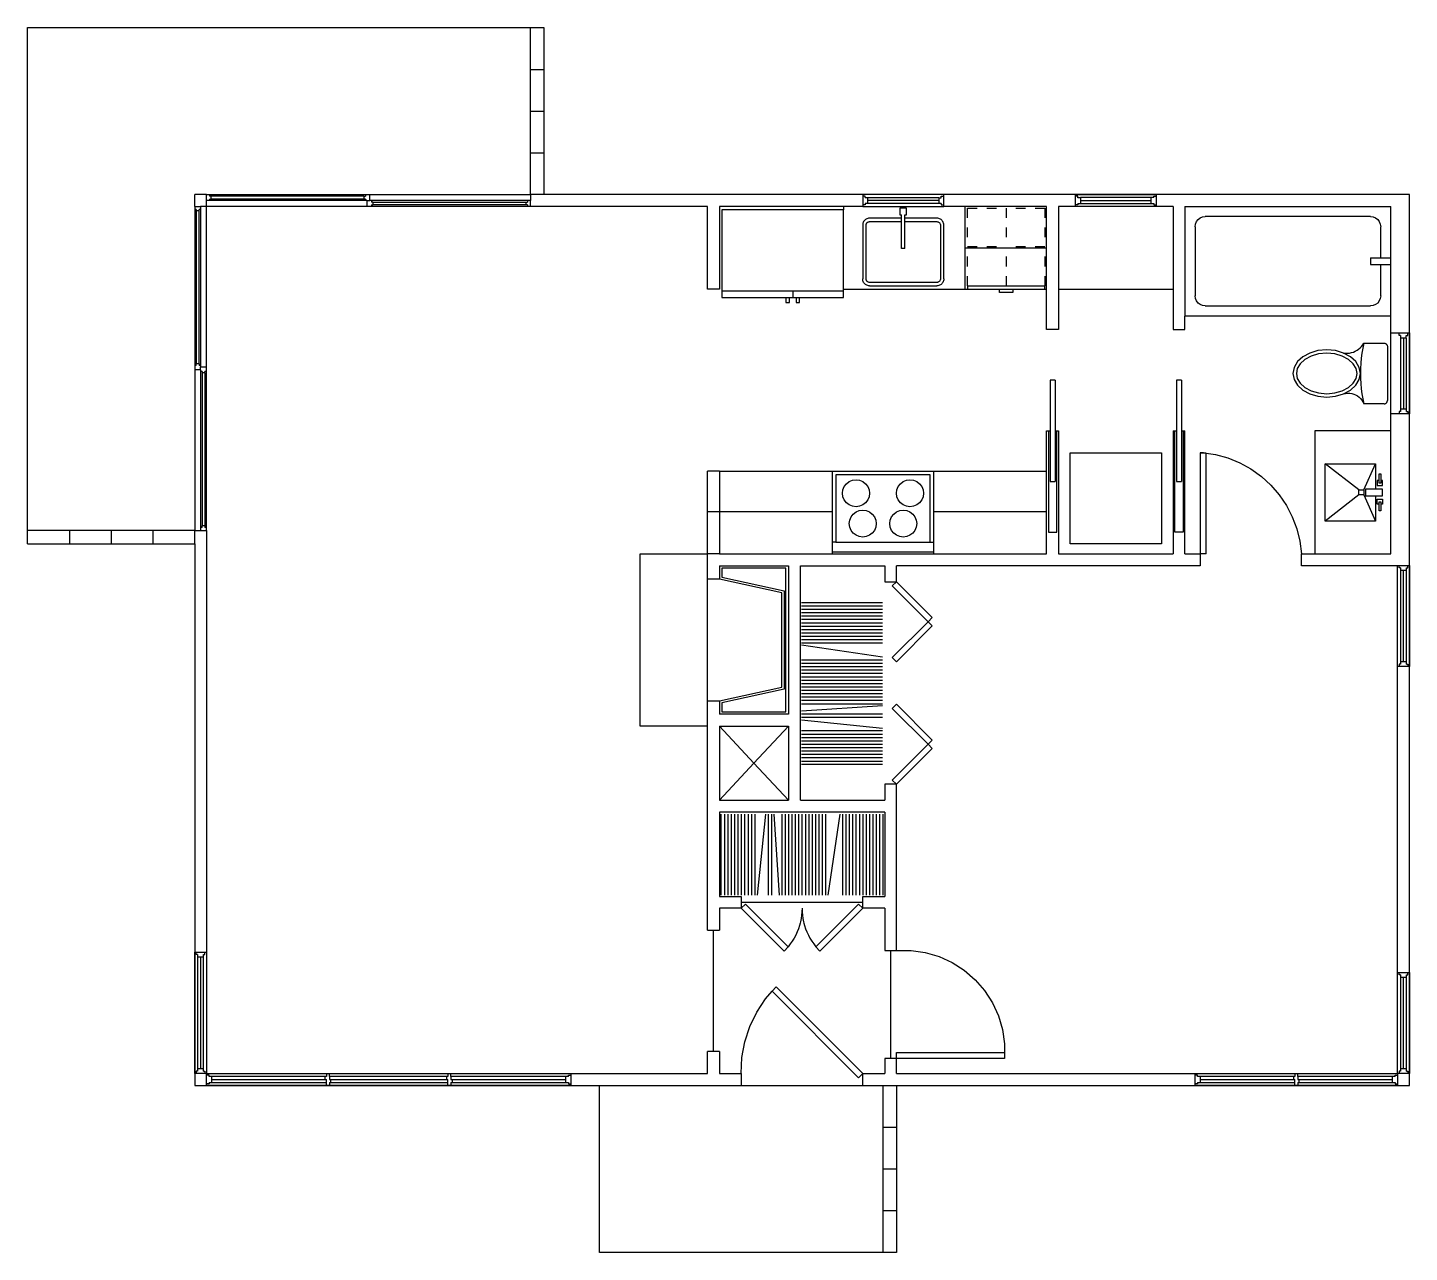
# Model space of a CAD drawing. Extents: x -241 to 169, y -178 to 185.
import ezdxf

# ---------------------------------------------------------------- set-up
doc = ezdxf.new("R2010")
doc.units = 0
doc.header["$MEASUREMENT"] = 0
doc.layers.get('0').update_dxf_attribs({"linetype": 'CONTINUOUS'})

msp = doc.modelspace()

# ---------------------------------------------------------------- linework, layer by layer
for p, q in [((-240.69, 36.24), (-240.69, 185.24)), ((-240.69, 185.24), (-91.69, 185.24)), ((-91.69, 172.87), (-91.69, 185.24)), ((-91.69, 185.24), (-87.69, 185.24)), ((-87.69, 185.24), (-87.69, 172.87)), ((-91.69, 172.87), (-87.69, 172.87)), ((-91.69, 160.49), (-91.69, 172.87)), ((-87.69, 172.87), (-87.69, 160.49)), ((-91.69, 160.49), (-87.69, 160.49)), ((-91.69, 148.12), (-91.69, 160.49)), ((-87.69, 160.49), (-87.69, 148.12)), ((-91.69, 148.12), (-87.69, 148.12)), ((-91.69, 135.74), (-91.69, 148.12)), ((-87.69, 148.12), (-87.69, 135.74)), ((-191.19, 132.24), (-191.19, 135.74)), ((-187.69, 135.74), (-191.19, 135.74)), ((-187.69, 133.99), (-187.69, 135.74)), ((-187.69, 135.74), (-186.82, 135.74)), ((-186.82, 135.74), (-186.82, 135.3)), ((-186.82, 135.74), (-140.57, 135.74)), ((-186.38, 135.3), (-186.82, 135.3)), ((-141.01, 135.3), (-186.38, 135.3)), ((-186.38, 135.3), (-186.38, 134.43)), ((-141.01, 135.3), (-140.57, 135.3)), ((-141.01, 135.3), (-141.01, 134.43)), ((-140.57, 135.74), (-140.57, 135.3)), ((-140.57, 135.74), (-139.26, 135.74)), ((-139.26, 135.74), (-91.69, 135.74)), ((-139.26, 133.99), (-139.26, 135.74)), ((-91.69, 135.74), (-91.69, 133.99)), ((-87.69, 135.74), (-91.69, 135.74)), ((6.81, 135.74), (-87.69, 135.74)), ((6.81, 135.74), (6.81, 135.3)), ((30.81, 135.74), (6.81, 135.74)), ((30.81, 135.74), (6.81, 135.74)), ((6.81, 135.3), (6.81, 132.68)), ((7.56, 135.3), (6.81, 135.3)), ((7.56, 134.87), (7.56, 135.3)), ((30.06, 134.84), (30.06, 135.29)), ((30.06, 135.29), (30.81, 135.29)), ((30.81, 135.29), (30.81, 135.74)), ((69.81, 135.74), (30.81, 135.74)), ((30.81, 132.68), (30.81, 135.29)), ((69.81, 135.74), (93.81, 135.74)), ((69.81, 135.29), (69.81, 135.74)), ((93.81, 135.74), (69.81, 135.74)), ((69.81, 132.68), (69.81, 135.29)), ((70.56, 135.29), (69.81, 135.29)), ((70.56, 134.84), (70.56, 135.29)), ((93.06, 134.87), (93.06, 135.3)), ((93.06, 135.3), (93.81, 135.3)), ((93.81, 135.74), (93.81, 135.3)), ((168.81, 135.74), (93.81, 135.74)), ((93.81, 135.3), (93.81, 132.68)), ((168.81, 94.74), (168.81, 135.74)), ((-191.19, 132.24), (-189.44, 132.24)), ((-191.19, 132.24), (-191.19, 131.37)), ((-190.76, 131.37), (-191.19, 131.37)), ((-191.19, 131.37), (-191.19, 85.12)), ((-190.76, 131.37), (-190.76, 130.93)), ((-189.44, 131.37), (-189.88, 131.37)), ((-189.88, 130.93), (-189.88, 131.37)), ((-189.44, 132.24), (-189.44, 131.37)), ((-187.69, 132.24), (-189.44, 132.24)), ((-189.44, 131.37), (-189.44, 85.12)), ((-186.82, 133.99), (-187.69, 133.99)), ((-187.69, 132.24), (-187.69, 133.99)), ((-140.13, 132.24), (-187.69, 132.24)), ((-187.69, 84.68), (-187.69, 132.24)), ((-186.82, 134.43), (-186.38, 134.43)), ((-186.82, 134.43), (-186.82, 133.99)), ((-140.57, 133.99), (-186.82, 133.99)), ((-141.01, 134.43), (-186.38, 134.43)), ((-140.57, 134.43), (-141.01, 134.43)), ((-140.57, 134.43), (-140.57, 133.99)), ((-140.13, 133.99), (-140.57, 133.99)), ((-140.13, 133.99), (-140.13, 132.24)), ((-140.13, 133.99), (-139.26, 133.99)), ((-138.82, 132.24), (-140.13, 132.24)), ((-138.82, 133.99), (-139.26, 133.99)), ((-138.82, 133.99), (-138.82, 133.55)), ((-92.57, 133.99), (-138.82, 133.99)), ((-138.38, 133.55), (-138.82, 133.55)), ((-138.82, 132.68), (-138.38, 132.68)), ((-138.82, 132.68), (-138.82, 132.24)), ((-92.57, 132.24), (-138.82, 132.24)), ((-138.38, 133.55), (-93.01, 133.55)), ((-138.38, 133.55), (-138.38, 132.68)), ((-93.01, 132.68), (-138.38, 132.68)), ((-93.01, 133.55), (-92.57, 133.55)), ((-93.01, 133.55), (-93.01, 132.68)), ((-92.57, 132.68), (-93.01, 132.68)), ((-92.57, 133.99), (-92.57, 133.55)), ((-91.69, 133.99), (-92.57, 133.99)), ((-92.57, 132.68), (-92.57, 132.24)), ((-91.69, 132.24), (-92.57, 132.24)), ((-91.69, 132.24), (-91.69, 133.99)), ((-39.19, 132.24), (-91.69, 132.24)), ((-39.19, 107.74), (-39.19, 132.24)), ((1.06, 132.24), (-35.69, 132.24)), ((-35.69, 132.24), (-35.69, 107.74)), ((-34.94, 131.24), (-34.94, 107.24)), ((1.06, 131.24), (-34.94, 131.24)), ((6.81, 132.24), (1.06, 132.24)), ((1.06, 132.24), (1.06, 131.24)), ((1.06, 107.74), (1.06, 131.24)), ((6.81, 132.68), (6.81, 132.24)), ((7.56, 132.68), (6.81, 132.68)), ((6.81, 132.24), (30.81, 132.24)), ((7.56, 134.87), (8.31, 134.87)), ((8.31, 133.12), (7.56, 133.12)), ((7.56, 133.12), (7.56, 132.68)), ((8.31, 134.87), (29.31, 134.87)), ((8.31, 133.99), (8.31, 134.87)), ((29.31, 133.99), (8.31, 133.99)), ((8.31, 133.12), (8.31, 133.99)), ((29.31, 133.12), (8.31, 133.12)), ((19.81, 131.74), (17.81, 131.74)), ((17.81, 131.74), (17.81, 129.74)), ((19.81, 129.74), (19.81, 131.74)), ((29.31, 134.87), (29.31, 134.84)), ((29.31, 134.84), (30.06, 134.84)), ((29.31, 134.84), (29.31, 133.99)), ((29.31, 133.99), (29.31, 133.12)), ((30.06, 133.12), (29.31, 133.12)), ((30.06, 133.12), (30.06, 132.68)), ((30.06, 132.68), (30.81, 132.68)), ((30.81, 132.24), (30.81, 132.68)), ((37.06, 132.24), (30.81, 132.24)), ((61.31, 132.24), (37.06, 132.24)), ((37.06, 132.24), (37.06, 119.99)), ((37.81, 131.74), (40.68, 131.74)), ((37.81, 128.87), (37.81, 131.74)), ((43.56, 131.74), (46.43, 131.74)), ((49.31, 131.74), (49.31, 128.87)), ((52.18, 131.74), (55.06, 131.74)), ((57.93, 131.74), (60.81, 131.74)), ((60.81, 131.74), (60.81, 128.87)), ((61.31, 119.99), (61.31, 132.24)), ((64.81, 132.24), (64.81, 107.74)), ((69.81, 132.24), (64.81, 132.24)), ((69.81, 132.24), (69.81, 132.68)), ((70.56, 132.68), (69.81, 132.68)), ((93.81, 132.24), (69.81, 132.24)), ((71.31, 134.84), (70.56, 134.84)), ((70.56, 133.12), (71.31, 133.12)), ((70.56, 133.12), (70.56, 132.68)), ((92.31, 134.87), (71.31, 134.87)), ((71.31, 134.87), (71.31, 134.84)), ((71.31, 134.84), (71.31, 133.99)), ((71.31, 133.99), (92.31, 133.99)), ((71.31, 133.99), (71.31, 133.12)), ((71.31, 133.12), (92.31, 133.12)), ((92.31, 133.99), (92.31, 134.87)), ((93.06, 134.87), (92.31, 134.87)), ((92.31, 133.12), (92.31, 133.99)), ((92.31, 133.12), (93.06, 133.12)), ((93.06, 133.12), (93.06, 132.68)), ((93.06, 132.68), (93.81, 132.68)), ((93.81, 132.68), (93.81, 132.24)), ((98.81, 132.24), (93.81, 132.24)), ((98.81, 132.24), (98.81, 107.74)), ((102.31, 132.24), (163.31, 132.24)), ((102.31, 132.24), (102.31, 99.74)), ((163.31, 116.99), (163.31, 132.24)), ((-190.76, 130.93), (-190.76, 85.55)), ((-189.88, 130.93), (-190.76, 130.93)), ((-189.88, 85.55), (-189.88, 130.93)), ((6.82, 127), (6.81, 126.74)), ((6.87, 127.26), (6.82, 127)), ((6.96, 127.51), (6.87, 127.26)), ((7.07, 127.74), (6.96, 127.51)), ((7.22, 127.96), (7.07, 127.74)), ((7.39, 128.16), (7.22, 127.96)), ((7.59, 128.33), (7.39, 128.16)), ((7.81, 128.47), (7.59, 128.33)), ((8.04, 128.59), (7.81, 128.47)), ((7.82, 126.87), (7.84, 127)), ((7.84, 127), (7.88, 127.12)), ((7.88, 127.12), (7.94, 127.24)), ((7.94, 127.24), (8.01, 127.35)), ((8.01, 127.35), (8.1, 127.45)), ((8.29, 128.67), (8.04, 128.59)), ((8.1, 127.45), (8.2, 127.53)), ((8.2, 127.53), (8.31, 127.61)), ((8.54, 128.72), (8.29, 128.67)), ((8.31, 127.61), (8.42, 127.66)), ((8.42, 127.66), (8.55, 127.71)), ((8.81, 128.74), (8.54, 128.72)), ((8.55, 127.71), (8.68, 127.73)), ((8.68, 127.73), (8.84, 127.74)), ((18.31, 128.74), (8.81, 128.74)), ((8.84, 127.74), (18.31, 127.74)), ((17.81, 129.74), (18.31, 129.74)), ((18.31, 128.74), (18.31, 129.74)), ((18.31, 127.74), (18.31, 128.74)), ((18.31, 119.74), (18.31, 127.74)), ((19.31, 128.74), (19.31, 129.74)), ((19.31, 129.74), (19.81, 129.74)), ((28.81, 128.74), (19.31, 128.74)), ((19.31, 127.74), (19.31, 128.74)), ((19.31, 127.74), (28.77, 127.74)), ((19.31, 119.74), (19.31, 127.74)), ((28.77, 127.74), (28.94, 127.73)), ((29.07, 128.72), (28.81, 128.74)), ((28.94, 127.73), (29.06, 127.71)), ((29.06, 127.71), (29.19, 127.66)), ((29.32, 128.67), (29.07, 128.72)), ((29.19, 127.66), (29.3, 127.61)), ((29.3, 127.61), (29.41, 127.53)), ((29.57, 128.59), (29.32, 128.67)), ((29.41, 127.53), (29.51, 127.45)), ((29.51, 127.45), (29.6, 127.35)), ((29.81, 128.47), (29.57, 128.59)), ((29.6, 127.35), (29.67, 127.24)), ((29.67, 127.24), (29.73, 127.12)), ((29.73, 127.12), (29.77, 127)), ((29.77, 127), (29.8, 126.87)), ((30.02, 128.33), (29.81, 128.47)), ((30.22, 128.16), (30.02, 128.33)), ((30.39, 127.96), (30.22, 128.16)), ((30.54, 127.74), (30.39, 127.96)), ((30.65, 127.51), (30.54, 127.74)), ((30.74, 127.26), (30.65, 127.51)), ((30.79, 127), (30.74, 127.26)), ((30.81, 126.74), (30.79, 127)), ((105.31, 126.24), (105.41, 127.02)), ((105.41, 127.02), (105.71, 127.74)), ((105.71, 127.74), (106.18, 128.36)), ((106.18, 128.36), (106.81, 128.84)), ((106.81, 128.84), (107.53, 129.14)), ((107.53, 129.14), (108.31, 129.24)), ((157.31, 129.24), (108.31, 129.24)), ((157.31, 129.24), (158.08, 129.14)), ((158.08, 129.14), (158.81, 128.84)), ((158.81, 128.84), (159.43, 128.36)), ((159.43, 128.36), (159.9, 127.74)), ((159.9, 127.74), (160.2, 127.02)), ((160.2, 127.02), (160.31, 126.24)), ((6.81, 126.74), (6.81, 110.74)), ((7.81, 126.71), (7.82, 126.87)), ((7.81, 110.77), (7.81, 126.71)), ((29.8, 126.87), (29.81, 126.71)), ((29.81, 126.71), (29.81, 110.77)), ((30.81, 110.74), (30.81, 126.74)), ((37.81, 123.12), (37.81, 125.99)), ((49.31, 125.99), (49.31, 123.12)), ((60.81, 125.99), (60.81, 123.12)), ((105.31, 126.24), (105.31, 105.74)), ((160.31, 116.99), (160.31, 126.24)), ((19.31, 119.74), (18.31, 119.74)), ((37.06, 119.99), (61.31, 119.99)), ((37.06, 119.99), (37.06, 107.74)), ((40.68, 120.24), (37.81, 120.24)), ((46.43, 120.24), (43.56, 120.24)), ((55.06, 120.24), (52.18, 120.24)), ((60.81, 120.24), (57.93, 120.24)), ((61.31, 107.74), (61.31, 119.99)), ((37.81, 114.49), (37.81, 117.37)), ((49.31, 117.37), (49.31, 114.49)), ((60.81, 117.37), (60.81, 114.49)), ((157.31, 116.99), (157.31, 114.99)), ((157.31, 116.99), (160.31, 116.99)), ((157.31, 114.99), (160.31, 114.99)), ((160.31, 116.99), (163.31, 116.99)), ((160.31, 105.74), (160.31, 114.99)), ((160.31, 114.99), (163.31, 114.99)), ((163.31, 114.99), (163.31, 116.99)), ((163.31, 99.74), (163.31, 114.99)), ((6.82, 110.48), (6.81, 110.74)), ((7.82, 110.61), (7.81, 110.77)), ((7.84, 110.48), (7.82, 110.61)), ((29.8, 110.61), (29.77, 110.48)), ((29.81, 110.77), (29.8, 110.61)), ((30.81, 110.74), (30.79, 110.48)), ((37.81, 108.74), (37.81, 111.62)), ((49.31, 111.62), (49.31, 108.74)), ((60.81, 111.62), (60.81, 108.74)), ((-35.69, 107.74), (-39.19, 107.74)), ((-34.94, 107.24), (-13.94, 107.24)), ((-34.94, 107.24), (-34.94, 105.24)), ((-13.94, 107.24), (-13.94, 105.24)), ((-13.94, 107.24), (1.06, 107.24)), ((1.06, 107.74), (37.06, 107.74)), ((1.06, 107.24), (1.06, 107.74)), ((1.06, 105.24), (1.06, 107.24)), ((6.87, 110.22), (6.82, 110.48)), ((6.96, 109.98), (6.87, 110.22)), ((7.07, 109.74), (6.96, 109.98)), ((7.22, 109.52), (7.07, 109.74)), ((7.39, 109.33), (7.22, 109.52)), ((7.59, 109.15), (7.39, 109.33)), ((7.81, 109.01), (7.59, 109.15)), ((8.04, 108.89), (7.81, 109.01)), ((7.88, 110.36), (7.84, 110.48)), ((7.94, 110.24), (7.88, 110.36)), ((8.01, 110.13), (7.94, 110.24)), ((8.1, 110.04), (8.01, 110.13)), ((8.29, 108.81), (8.04, 108.89)), ((8.2, 109.95), (8.1, 110.04)), ((8.31, 109.88), (8.2, 109.95)), ((8.54, 108.76), (8.29, 108.81)), ((8.42, 109.82), (8.31, 109.88)), ((8.55, 109.78), (8.42, 109.82)), ((8.81, 108.74), (8.54, 108.76)), ((8.68, 109.75), (8.55, 109.78)), ((8.84, 109.74), (8.68, 109.75)), ((8.81, 108.74), (28.81, 108.74)), ((28.77, 109.74), (8.84, 109.74)), ((28.94, 109.75), (28.77, 109.74)), ((29.07, 108.76), (28.81, 108.74)), ((29.06, 109.78), (28.94, 109.75)), ((29.19, 109.82), (29.06, 109.78)), ((29.32, 108.81), (29.07, 108.76)), ((29.3, 109.88), (29.19, 109.82)), ((29.41, 109.95), (29.3, 109.88)), ((29.57, 108.89), (29.32, 108.81)), ((29.51, 110.04), (29.41, 109.95)), ((29.6, 110.13), (29.51, 110.04)), ((29.81, 109.01), (29.57, 108.89)), ((29.67, 110.24), (29.6, 110.13)), ((29.73, 110.36), (29.67, 110.24)), ((29.77, 110.48), (29.73, 110.36)), ((30.02, 109.15), (29.81, 109.01)), ((30.22, 109.33), (30.02, 109.15)), ((30.39, 109.52), (30.22, 109.33)), ((30.54, 109.74), (30.39, 109.52)), ((30.65, 109.98), (30.54, 109.74)), ((30.74, 110.22), (30.65, 109.98)), ((30.79, 110.48), (30.74, 110.22)), ((37.06, 107.74), (37.81, 107.74)), ((37.81, 108.74), (37.81, 107.74)), ((37.81, 108.74), (60.81, 108.74)), ((37.81, 107.74), (47.31, 107.74)), ((47.31, 107.74), (51.31, 107.74)), ((47.31, 106.74), (47.31, 107.74)), ((51.31, 106.74), (47.31, 106.74)), ((51.31, 107.74), (51.31, 106.74)), ((51.31, 107.74), (60.81, 107.74)), ((60.81, 107.74), (60.81, 108.74)), ((60.81, 107.74), (61.31, 107.74)), ((61.31, 95.74), (61.31, 107.74)), ((64.81, 107.74), (64.81, 95.74)), ((64.81, 107.74), (98.81, 107.74)), ((98.81, 107.74), (98.81, 95.74)), ((-34.94, 105.24), (-15.94, 105.24)), ((-15.94, 105.24), (-14.94, 105.24)), ((-15.94, 105.24), (-15.94, 103.74)), ((-15.94, 103.74), (-14.94, 103.74)), ((-14.94, 105.24), (-13.94, 105.24)), ((-14.94, 103.74), (-14.94, 105.24)), ((-13.94, 105.24), (-12.94, 105.24)), ((-12.94, 105.24), (-11.94, 105.24)), ((-12.94, 105.24), (-12.94, 103.74)), ((-12.94, 103.74), (-11.94, 103.74)), ((-11.94, 105.24), (1.06, 105.24)), ((-11.94, 103.74), (-11.94, 105.24)), ((105.41, 104.96), (105.31, 105.74)), ((105.71, 104.24), (105.41, 104.96)), ((106.18, 103.62), (105.71, 104.24)), ((106.81, 103.14), (106.18, 103.62)), ((107.53, 102.84), (106.81, 103.14)), ((108.31, 102.74), (107.53, 102.84)), ((108.31, 102.74), (157.31, 102.74)), ((158.08, 102.84), (157.31, 102.74)), ((158.81, 103.14), (158.08, 102.84)), ((159.43, 103.62), (158.81, 103.14)), ((159.9, 104.24), (159.43, 103.62)), ((160.2, 104.96), (159.9, 104.24)), ((160.31, 105.74), (160.2, 104.96)), ((163.31, 99.74), (102.31, 99.74)), ((102.31, 95.74), (102.31, 99.74)), ((163.31, 94.74), (163.31, 99.74)), ((64.81, 95.74), (61.31, 95.74)), ((98.81, 95.74), (102.31, 95.74)), ((163.31, 94.74), (165.74, 94.74)), ((163.31, 70.74), (163.31, 94.74)), ((165.74, 94.74), (168.35, 94.74)), ((165.74, 93.99), (165.74, 94.74)), ((168.35, 94.74), (168.81, 94.74)), ((168.35, 93.99), (168.35, 94.74)), ((168.81, 94.74), (168.81, 70.74)), ((168.81, 70.74), (168.81, 94.74)), ((153.78, 89.95), (154.23, 90.33)), ((154.23, 90.33), (154.63, 90.76)), ((154.63, 90.76), (155, 91.24)), ((155, 90.26), (154.75, 88.77)), ((155, 91.24), (155.31, 91.74)), ((155.31, 91.74), (155, 90.26)), ((155.31, 91.74), (161.31, 91.74)), ((161.31, 91.74), (161.43, 91.72)), ((161.43, 91.72), (161.55, 91.69)), ((161.55, 91.69), (161.67, 91.64)), ((161.67, 91.64), (161.78, 91.58)), ((161.78, 91.58), (161.89, 91.5)), ((161.89, 91.5), (161.98, 91.42)), ((161.98, 91.42), (162.07, 91.32)), ((162.07, 91.32), (162.14, 91.22)), ((162.14, 91.22), (162.2, 91.11)), ((162.2, 91.11), (162.25, 90.99)), ((162.25, 90.99), (162.29, 90.87)), ((162.29, 90.87), (162.31, 90.74)), ((162.31, 90.74), (162.31, 74.74)), ((166.18, 93.99), (165.74, 93.99)), ((166.18, 93.99), (166.18, 93.24)), ((166.18, 93.24), (166.18, 72.24)), ((167.06, 93.24), (166.18, 93.24)), ((167.06, 93.24), (167.06, 72.24)), ((167.9, 93.24), (167.06, 93.24)), ((167.9, 93.24), (167.9, 93.99)), ((167.9, 93.99), (168.35, 93.99)), ((167.93, 93.24), (167.9, 93.24)), ((167.93, 72.24), (167.93, 93.24)), ((135.65, 86.24), (134.65, 84.55)), ((137.23, 87.69), (135.65, 86.24)), ((137.82, 86.87), (136.43, 85.6)), ((139.31, 88.8), (137.23, 87.69)), ((139.69, 87.87), (137.82, 86.87)), ((141.72, 89.5), (139.31, 88.8)), ((141.9, 88.52), (139.69, 87.87)), ((144.31, 89.74), (141.72, 89.5)), ((144.31, 88.74), (141.9, 88.52)), ((146.89, 89.5), (144.31, 89.74)), ((146.71, 88.52), (144.31, 88.74)), ((148.93, 87.87), (146.71, 88.52)), ((149.31, 88.8), (146.89, 89.5)), ((150.79, 86.87), (148.93, 87.87)), ((151.38, 87.69), (149.31, 88.8)), ((149.31, 88.8), (149.9, 88.74)), ((149.9, 88.74), (150.49, 88.73)), ((150.49, 88.73), (151.08, 88.79)), ((152.18, 85.6), (150.79, 86.87)), ((151.08, 88.79), (151.66, 88.91)), ((152.97, 86.24), (151.38, 87.69)), ((151.66, 88.91), (152.23, 89.09)), ((152.23, 89.09), (152.77, 89.32)), ((152.77, 89.32), (153.29, 89.61)), ((153.96, 84.55), (152.97, 86.24)), ((153.29, 89.61), (153.78, 89.95)), ((154.56, 87.27), (154.42, 85.76)), ((154.75, 88.77), (154.56, 87.27)), ((-190.76, 85.12), (-191.19, 85.12)), ((-191.19, 85.12), (-191.19, 83.8)), ((-191.19, 83.8), (-191.19, 36.24)), ((-189.44, 83.8), (-191.19, 83.8)), ((-190.76, 85.12), (-190.76, 85.55)), ((-189.88, 85.55), (-190.76, 85.55)), ((-189.88, 85.55), (-189.88, 85.12)), ((-189.44, 85.12), (-189.88, 85.12)), ((-189.44, 85.12), (-189.44, 84.68)), ((-189.44, 84.68), (-187.69, 84.68)), ((-189.44, 83.8), (-189.44, 84.68)), ((-189.44, 83.8), (-189.44, 83.37)), ((-189.44, 83.37), (-189.44, 37.12)), ((-189.01, 83.37), (-189.44, 83.37)), ((-189.01, 83.37), (-189.01, 82.93)), ((-189.01, 82.93), (-189.01, 37.55)), ((-188.13, 82.93), (-189.01, 82.93)), ((-187.69, 83.37), (-188.13, 83.37)), ((-188.13, 82.93), (-188.13, 83.37)), ((-188.13, 82.93), (-188.13, 37.55)), ((-187.69, 83.37), (-187.69, 84.68)), ((-187.69, 37.12), (-187.69, 83.37)), ((134.65, 84.55), (134.31, 82.74)), ((134.31, 82.74), (134.65, 80.93)), ((135.6, 84.2), (135.32, 82.74)), ((135.32, 82.74), (135.6, 81.29)), ((136.43, 85.6), (135.6, 84.2)), ((153.01, 84.2), (152.18, 85.6)), ((153.29, 82.74), (153.01, 84.2)), ((153.01, 81.29), (153.29, 82.74)), ((154.31, 82.74), (153.96, 84.55)), ((153.96, 80.93), (154.31, 82.74)), ((154.33, 84.25), (154.31, 82.74)), ((154.31, 82.74), (154.33, 81.23)), ((154.42, 85.76), (154.33, 84.25)), ((62.31, 80.74), (62.31, 65.74)), ((63.81, 80.74), (62.31, 80.74)), ((63.81, 80.74), (63.81, 65.74)), ((99.81, 80.74), (99.81, 65.74)), ((101.31, 80.74), (99.81, 80.74)), ((101.31, 80.74), (101.31, 65.74)), ((134.65, 80.93), (135.65, 79.24)), ((135.6, 81.29), (136.43, 79.88)), ((135.65, 79.24), (137.23, 77.79)), ((136.43, 79.88), (137.82, 78.61)), ((137.82, 78.61), (139.69, 77.61)), ((148.93, 77.61), (150.79, 78.61)), ((150.79, 78.61), (152.18, 79.88)), ((151.38, 77.79), (152.97, 79.24)), ((152.18, 79.88), (153.01, 81.29)), ((152.97, 79.24), (153.96, 80.93)), ((154.33, 81.23), (154.42, 79.72)), ((154.42, 79.72), (154.56, 78.21)), ((154.56, 78.21), (154.75, 76.71)), ((137.23, 77.79), (139.31, 76.68)), ((139.31, 76.68), (141.72, 75.98)), ((139.69, 77.61), (141.9, 76.97)), ((141.72, 75.98), (144.31, 75.74)), ((141.9, 76.97), (144.31, 76.75)), ((144.31, 76.75), (146.71, 76.97)), ((144.31, 75.74), (146.89, 75.98)), ((146.71, 76.97), (148.93, 77.61)), ((146.89, 75.98), (149.31, 76.68)), ((149.31, 76.68), (151.38, 77.79)), ((149.31, 76.68), (149.9, 76.82)), ((149.9, 76.82), (150.51, 76.89)), ((150.51, 76.89), (151.12, 76.88)), ((151.12, 76.88), (151.73, 76.79)), ((151.73, 76.79), (152.32, 76.63)), ((152.32, 76.63), (152.89, 76.4)), ((152.89, 76.4), (153.42, 76.09)), ((153.42, 76.09), (153.91, 75.72)), ((153.91, 75.72), (154.35, 75.3)), ((154.35, 75.3), (154.73, 74.82)), ((154.73, 74.82), (155.05, 74.3)), ((154.75, 76.71), (155, 75.22)), ((155, 75.22), (155.31, 73.74)), ((155.05, 74.3), (155.31, 73.74)), ((161.31, 73.74), (155.31, 73.74)), ((161.31, 73.74), (161.44, 73.75)), ((161.44, 73.75), (161.56, 73.78)), ((161.56, 73.78), (161.69, 73.82)), ((161.69, 73.82), (161.81, 73.88)), ((161.81, 73.88), (161.91, 73.95)), ((161.91, 73.95), (162.01, 74.03)), ((162.01, 74.03), (162.1, 74.13)), ((162.1, 74.13), (162.17, 74.24)), ((162.17, 74.24), (162.23, 74.36)), ((162.23, 74.36), (162.27, 74.48)), ((162.27, 74.48), (162.3, 74.61)), ((162.3, 74.61), (162.31, 74.74)), ((165.74, 70.74), (163.31, 70.74)), ((163.31, 65.74), (163.31, 70.74)), ((166.18, 71.49), (165.74, 71.49)), ((165.74, 71.49), (165.74, 70.74)), ((168.37, 70.74), (165.74, 70.74)), ((166.18, 72.24), (166.18, 71.49)), ((166.18, 72.24), (167.06, 72.24)), ((167.06, 72.24), (167.93, 72.24)), ((167.93, 71.49), (167.93, 72.24)), ((167.93, 71.49), (168.37, 71.49)), ((168.37, 71.49), (168.37, 70.74)), ((168.81, 70.74), (168.37, 70.74)), ((168.81, 25.87), (168.81, 70.74)), ((61.31, 65.74), (61.81, 65.74)), ((61.31, 53.74), (61.31, 65.74)), ((61.81, 65.74), (61.81, 35.74)), ((61.81, 65.74), (62.31, 65.74)), ((62.31, 65.74), (62.31, 50.74)), ((63.81, 65.74), (64.31, 65.74)), ((63.81, 65.74), (63.81, 50.74)), ((64.31, 65.74), (64.81, 65.74)), ((64.31, 35.74), (64.31, 65.74)), ((64.81, 65.74), (64.81, 29.24)), ((98.81, 65.74), (99.31, 65.74)), ((98.81, 65.74), (98.81, 29.24)), ((99.31, 35.74), (99.31, 65.74)), ((99.31, 65.74), (99.81, 65.74)), ((99.81, 65.74), (99.81, 50.74)), ((101.31, 65.74), (101.81, 65.74)), ((101.31, 65.74), (101.31, 50.74)), ((101.81, 65.74), (102.31, 65.74)), ((101.81, 65.74), (101.81, 35.74)), ((102.31, 29.24), (102.31, 65.74)), ((163.31, 65.74), (140.81, 65.74)), ((140.81, 65.74), (140.81, 29.24)), ((163.31, 29.24), (163.31, 65.74)), ((68.31, 59.24), (95.31, 59.24)), ((68.31, 32.24), (68.31, 59.24)), ((95.31, 59.24), (95.31, 32.24)), ((107.81, 59.24), (106.81, 59.24)), ((106.81, 59.24), (106.81, 29.24)), ((106.81, 59.24), (108.56, 59.11)), ((108.56, 59.11), (107.81, 59.24)), ((108.56, 29.24), (108.56, 59.11)), ((108.56, 59.11), (111.33, 58.7)), ((111.33, 58.7), (115, 57.7)), ((115, 57.7), (118.52, 56.28)), ((-39.19, 41.74), (-39.19, 53.74)), ((-35.69, 53.74), (-39.19, 53.74)), ((-35.69, 53.74), (-35.69, 41.74)), ((-35.69, 53.74), (-2.19, 53.74)), ((-2.19, 41.74), (-2.19, 53.74)), ((-2.19, 53.74), (27.81, 53.74)), ((-2.19, 32.74), (-2.19, 53.74)), ((-2.19, 53.74), (27.81, 53.74)), ((27.81, 53.74), (27.81, 41.74)), ((27.81, 53.74), (61.31, 53.74)), ((27.81, 53.74), (27.81, 32.74)), ((61.31, 41.74), (61.31, 53.74)), ((118.52, 56.28), (121.86, 54.45)), ((121.86, 54.45), (124.95, 52.23)), ((153.81, 48.24), (143.81, 55.99)), ((143.81, 55.99), (158.81, 55.99)), ((143.81, 38.99), (143.81, 55.99)), ((155.31, 48.24), (158.81, 55.99)), ((158.81, 55.99), (158.81, 48.49)), ((-1.19, 52.74), (-1.19, 32.74)), ((26.81, 52.74), (-1.19, 52.74)), ((0.94, 48.28), (1.34, 49.24)), ((1.34, 49.24), (1.98, 50.07)), ((1.98, 50.07), (2.81, 50.71)), ((2.81, 50.71), (3.77, 51.11)), ((3.77, 51.11), (4.81, 51.24)), ((4.81, 51.24), (5.84, 51.11)), ((5.84, 51.11), (6.81, 50.71)), ((6.81, 50.71), (7.63, 50.07)), ((7.63, 50.07), (8.27, 49.24)), ((8.27, 49.24), (8.67, 48.28)), ((16.94, 48.28), (17.34, 49.24)), ((17.34, 49.24), (17.98, 50.07)), ((17.98, 50.07), (18.81, 50.71)), ((18.81, 50.71), (19.77, 51.11)), ((19.77, 51.11), (20.81, 51.24)), ((20.81, 51.24), (21.84, 51.11)), ((21.84, 51.11), (22.81, 50.71)), ((22.81, 50.71), (23.63, 50.07)), ((23.63, 50.07), (24.27, 49.24)), ((24.27, 49.24), (24.67, 48.28)), ((26.81, 32.74), (26.81, 52.74)), ((62.31, 50.74), (63.81, 50.74)), ((99.81, 50.74), (101.31, 50.74)), ((124.95, 52.23), (127.76, 49.67)), ((127.76, 49.67), (130.25, 46.8)), ((159.81, 50.99), (159.31, 50.99)), ((159.31, 50.99), (159.31, 49.49)), ((159.31, 49.49), (160.81, 49.49)), ((159.81, 52.99), (160.31, 52.99)), ((159.81, 50.99), (159.81, 52.99)), ((159.81, 50.24), (159.81, 50.99)), ((160.31, 50.24), (159.81, 50.24)), ((160.31, 52.99), (160.31, 50.99)), ((160.81, 50.99), (160.31, 50.99)), ((160.31, 50.99), (160.31, 50.24)), ((160.81, 49.49), (160.81, 50.99)), ((0.81, 47.24), (0.94, 48.28)), ((0.94, 46.21), (0.81, 47.24)), ((1.34, 45.24), (0.94, 46.21)), ((1.98, 44.41), (1.34, 45.24)), ((8.27, 45.24), (7.63, 44.41)), ((8.67, 46.21), (8.27, 45.24)), ((8.67, 48.28), (8.81, 47.24)), ((8.81, 47.24), (8.67, 46.21)), ((16.81, 47.24), (16.94, 48.28)), ((16.94, 46.21), (16.81, 47.24)), ((17.34, 45.24), (16.94, 46.21)), ((17.98, 44.41), (17.34, 45.24)), ((24.27, 45.24), (23.63, 44.41)), ((24.67, 46.21), (24.27, 45.24)), ((24.67, 48.28), (24.81, 47.24)), ((24.81, 47.24), (24.67, 46.21)), ((130.25, 46.8), (132.37, 43.65)), ((153.81, 46.74), (143.81, 38.99)), ((153.81, 48.24), (155.31, 48.24)), ((153.81, 46.74), (153.81, 48.24)), ((155.31, 46.74), (153.81, 46.74)), ((155.31, 48.24), (155.31, 46.74)), ((155.31, 46.74), (158.81, 38.99)), ((158.81, 48.49), (155.81, 48.49)), ((155.81, 48.49), (155.81, 46.49)), ((155.81, 46.49), (158.81, 46.49)), ((160.81, 48.49), (158.81, 48.49)), ((158.81, 46.49), (160.81, 46.49)), ((158.81, 46.49), (158.81, 38.99)), ((159.31, 45.49), (160.81, 45.49)), ((159.31, 43.99), (159.31, 45.49)), ((160.81, 46.49), (160.81, 48.49)), ((160.81, 45.49), (160.81, 43.99)), ((-39.19, 29.24), (-39.19, 41.74)), ((-35.69, 41.74), (-39.19, 41.74)), ((-2.19, 41.74), (-35.69, 41.74)), ((-35.69, 41.74), (-35.69, 29.24)), ((-2.19, 29.24), (-2.19, 41.74)), ((2.81, 43.78), (1.98, 44.41)), ((3.77, 43.38), (2.81, 43.78)), ((3.34, 40.24), (3.98, 41.07)), ((4.81, 43.24), (3.77, 43.38)), ((3.98, 41.07), (4.81, 41.71)), ((5.84, 43.38), (4.81, 43.24)), ((4.81, 41.71), (5.77, 42.11)), ((5.77, 42.11), (6.81, 42.24)), ((6.81, 43.78), (5.84, 43.38)), ((7.63, 44.41), (6.81, 43.78)), ((6.81, 42.24), (7.84, 42.11)), ((7.84, 42.11), (8.81, 41.71)), ((8.81, 41.71), (9.63, 41.07)), ((9.63, 41.07), (10.27, 40.24)), ((15.34, 40.24), (15.98, 41.07)), ((15.98, 41.07), (16.81, 41.71)), ((16.81, 41.71), (17.77, 42.11)), ((17.77, 42.11), (18.81, 42.24)), ((18.81, 43.78), (17.98, 44.41)), ((19.77, 43.38), (18.81, 43.78)), ((18.81, 42.24), (19.84, 42.11)), ((20.81, 43.24), (19.77, 43.38)), ((19.84, 42.11), (20.81, 41.71)), ((21.84, 43.38), (20.81, 43.24)), ((20.81, 41.71), (21.63, 41.07)), ((21.63, 41.07), (22.27, 40.24)), ((22.81, 43.78), (21.84, 43.38)), ((23.63, 44.41), (22.81, 43.78)), ((61.31, 41.74), (27.81, 41.74)), ((27.81, 41.74), (27.81, 29.24)), ((61.31, 29.24), (61.31, 41.74)), ((132.37, 43.65), (134.12, 40.27)), ((159.81, 43.99), (159.31, 43.99)), ((159.81, 44.74), (160.31, 44.74)), ((159.81, 43.99), (159.81, 44.74)), ((159.81, 41.99), (159.81, 43.99)), ((160.31, 41.99), (159.81, 41.99)), ((160.31, 44.74), (160.31, 43.99)), ((160.81, 43.99), (160.31, 43.99)), ((160.31, 43.99), (160.31, 41.99)), ((-189.01, 37.12), (-189.44, 37.12)), ((-189.44, 37.12), (-189.44, 36.24)), ((-189.01, 37.12), (-189.01, 37.55)), ((-188.13, 37.55), (-189.01, 37.55)), ((-188.13, 37.55), (-188.13, 37.12)), ((-187.69, 37.12), (-188.13, 37.12)), ((-187.69, 36.24), (-187.69, 37.12)), ((2.81, 38.24), (2.94, 39.28)), ((2.94, 37.21), (2.81, 38.24)), ((2.94, 39.28), (3.34, 40.24)), ((3.34, 36.24), (2.94, 37.21)), ((10.27, 40.24), (10.67, 39.28)), ((10.67, 37.21), (10.27, 36.24)), ((10.67, 39.28), (10.81, 38.24)), ((10.81, 38.24), (10.67, 37.21)), ((14.81, 38.24), (14.94, 39.28)), ((14.94, 37.21), (14.81, 38.24)), ((14.94, 39.28), (15.34, 40.24)), ((15.34, 36.24), (14.94, 37.21)), ((22.27, 40.24), (22.67, 39.28)), ((22.67, 37.21), (22.27, 36.24)), ((22.67, 39.28), (22.81, 38.24)), ((22.81, 38.24), (22.67, 37.21)), ((134.12, 40.27), (135.45, 36.71)), ((158.81, 38.99), (143.81, 38.99)), ((-228.32, 36.24), (-240.69, 36.24)), ((-240.69, 32.24), (-240.69, 36.24)), ((-215.94, 36.24), (-228.32, 36.24)), ((-228.32, 36.24), (-228.32, 32.24)), ((-215.94, 36.24), (-215.94, 32.24)), ((-203.57, 36.24), (-215.94, 36.24)), ((-191.19, 36.24), (-203.57, 36.24)), ((-203.57, 36.24), (-203.57, 32.24)), ((-191.19, 36.24), (-189.44, 36.24)), ((-191.19, 32.24), (-191.19, 36.24)), ((-189.44, 36.24), (-187.69, 36.24)), ((-187.69, 36.24), (-187.69, -88.76)), ((3.98, 35.41), (3.34, 36.24)), ((4.81, 34.78), (3.98, 35.41)), ((5.77, 34.38), (4.81, 34.78)), ((6.81, 34.24), (5.77, 34.38)), ((7.84, 34.38), (6.81, 34.24)), ((8.81, 34.78), (7.84, 34.38)), ((9.63, 35.41), (8.81, 34.78)), ((10.27, 36.24), (9.63, 35.41)), ((15.98, 35.41), (15.34, 36.24)), ((16.81, 34.78), (15.98, 35.41)), ((17.77, 34.38), (16.81, 34.78)), ((18.81, 34.24), (17.77, 34.38)), ((19.84, 34.38), (18.81, 34.24)), ((20.81, 34.78), (19.84, 34.38)), ((21.63, 35.41), (20.81, 34.78)), ((22.27, 36.24), (21.63, 35.41)), ((61.81, 35.74), (64.31, 35.74)), ((101.81, 35.74), (99.31, 35.74)), ((135.45, 36.71), (136.35, 33.02)), ((136.35, 33.02), (136.81, 29.24)), ((-240.69, 32.24), (-228.32, 32.24)), ((-228.32, 32.24), (-215.94, 32.24)), ((-215.94, 32.24), (-203.57, 32.24)), ((-203.57, 32.24), (-191.19, 32.24)), ((-191.19, 32.24), (-191.19, -88.76)), ((-59.19, 29.24), (-39.19, 29.24)), ((-59.19, -21.76), (-59.19, 29.24)), ((-39.19, 21.74), (-39.19, 29.24)), ((-35.69, 29.24), (-39.19, 29.24)), ((-35.69, 29.24), (-2.19, 29.24)), ((-2.19, 29.74), (-2.19, 32.74)), ((-1.19, 32.74), (-2.19, 32.74)), ((27.81, 29.74), (-2.19, 29.74)), ((-2.19, 29.24), (27.81, 29.24)), ((-1.19, 32.74), (26.81, 32.74)), ((26.81, 32.74), (27.81, 32.74)), ((27.81, 32.74), (27.81, 29.74)), ((27.81, 29.24), (61.31, 29.24)), ((64.81, 29.24), (98.81, 29.24)), ((95.31, 32.24), (68.31, 32.24)), ((102.31, 29.24), (106.81, 29.24)), ((108.56, 29.24), (106.81, 29.24)), ((106.81, 29.24), (106.81, 25.74)), ((136.81, 29.24), (140.81, 29.24)), ((136.81, 25.74), (136.81, 29.24)), ((140.81, 29.24), (163.31, 29.24)), ((-35.69, 25.74), (-35.69, 21.74)), ((-35.69, 25.74), (-15.19, 25.74)), ((-34.94, 24.99), (-34.94, 22.35)), ((-15.94, 24.99), (-34.94, 24.99)), ((-15.94, -17.51), (-15.94, 24.99)), ((-15.19, 25.74), (-15.19, -18.26)), ((-11.69, -43.76), (-11.69, 25.74)), ((-11.69, 25.74), (13.31, 25.74)), ((13.31, 25.74), (13.31, 20.99)), ((16.81, 20.99), (16.81, 25.74)), ((106.81, 25.74), (16.81, 25.74)), ((165.31, 25.74), (136.81, 25.74)), ((165.31, 25.87), (165.74, 25.87)), ((165.31, 25.74), (165.31, 25.87)), ((165.31, -4.13), (165.31, 25.74)), ((165.74, 25.74), (165.31, 25.74)), ((165.74, 25.87), (168.37, 25.87)), ((165.74, 25.74), (165.74, 25.87)), ((165.74, 25.12), (165.74, 25.74)), ((168.37, 25.74), (165.74, 25.74)), ((166.18, 25.12), (165.74, 25.12)), ((166.18, 25.12), (166.18, 24.37)), ((167.93, 24.37), (167.93, 25.12)), ((167.93, 25.12), (168.37, 25.12)), ((168.37, 25.87), (168.81, 25.87)), ((168.37, 25.74), (168.37, 25.87)), ((168.37, 25.12), (168.37, 25.74)), ((168.81, 25.74), (168.37, 25.74)), ((168.81, 25.87), (168.81, 25.74)), ((168.81, 25.74), (168.81, -4.13)), ((168.81, -4.13), (168.81, 25.74)), ((-39.19, -14.26), (-39.19, 21.74)), ((-35.69, 21.74), (-39.19, 21.74)), ((-17.19, 17.74), (-35.69, 21.74)), ((-34.94, 22.35), (-16.44, 18.35)), ((13.31, 20.99), (16.81, 20.99)), ((16.81, 20.99), (15.57, 19.75)), ((27.41, 10.38), (16.81, 20.99)), ((166.18, 24.37), (166.18, -2.63)), ((167.06, 24.37), (166.18, 24.37)), ((167.06, -2.63), (167.06, 24.37)), ((167.93, 24.37), (167.06, 24.37)), ((167.93, -2.63), (167.93, 24.37)), ((-17.19, -10.26), (-17.19, 17.74)), ((-16.44, 18.35), (-16.44, -10.86)), ((15.57, 19.75), (26.17, 9.15)), ((-11.32, 14.87), (12.68, 14.87)), ((-11.32, 13.87), (12.68, 13.87)), ((-11.32, 12.87), (12.68, 12.87)), ((-11.32, 11.87), (12.68, 11.87)), ((-11.32, 10.87), (12.68, 10.87)), ((-11.32, 9.87), (12.68, 9.87)), ((-11.32, 8.87), (12.68, 8.87)), ((15.57, -1.46), (26.17, 9.15)), ((26.17, 9.15), (27.41, 10.38)), ((26.17, 9.15), (27.41, 7.91)), ((-11.32, 7.87), (12.68, 7.87)), ((-11.32, 6.87), (12.68, 6.87)), ((-11.32, 5.87), (12.68, 5.87)), ((-11.32, 4.87), (12.68, 4.87)), ((27.41, 7.91), (16.81, -2.7)), ((-11.32, 3.87), (12.68, 3.87)), ((-11.32, 2.87), (12.68, 2.87)), ((12.68, -1.36), (-11.32, 2.17)), ((-11.32, -2.13), (12.68, -2.13)), ((-11.32, -3.13), (12.68, -3.13)), ((16.81, -2.7), (15.57, -1.46)), ((166.21, -3.38), (165.76, -3.38)), ((165.76, -3.38), (165.76, -4.13)), ((166.18, -2.63), (166.21, -2.63)), ((166.21, -2.63), (166.21, -3.38)), ((166.21, -2.63), (167.06, -2.63)), ((167.06, -2.63), (167.93, -2.63)), ((167.93, -3.38), (167.93, -2.63)), ((167.93, -3.38), (168.37, -3.38)), ((168.37, -3.38), (168.37, -4.13)), ((-11.32, -4.13), (12.68, -4.13)), ((-11.32, -5.13), (12.68, -5.13)), ((-11.32, -6.13), (12.68, -6.13)), ((-11.32, -7.13), (12.68, -7.13)), ((-11.32, -8.13), (12.68, -8.13)), ((165.76, -4.13), (165.31, -4.13)), ((165.31, -94.76), (165.31, -4.13)), ((168.37, -4.13), (165.76, -4.13)), ((168.81, -4.13), (168.37, -4.13)), ((168.81, -94.76), (168.81, -4.13)), ((-35.69, -14.26), (-17.19, -10.26)), ((-16.44, -10.86), (-34.94, -14.86)), ((-11.32, -9.13), (12.68, -9.13)), ((-11.32, -10.13), (12.68, -10.13)), ((-11.32, -11.13), (12.68, -11.13)), ((-11.32, -12.13), (12.68, -12.13)), ((-39.19, -21.76), (-39.19, -14.26)), ((-39.19, -14.26), (-35.69, -14.26)), ((-35.69, -14.26), (-35.69, -18.26)), ((-34.94, -14.86), (-34.94, -17.51)), ((-11.32, -13.13), (12.68, -13.13)), ((-11.32, -14.13), (12.68, -14.13)), ((-11.32, -15.13), (12.68, -15.13)), ((12.68, -15.79), (-11.32, -17.34)), ((16.81, -15.32), (15.57, -16.56)), ((27.41, -25.93), (16.81, -15.32)), ((-15.19, -18.26), (-35.69, -18.26)), ((-34.94, -17.51), (-15.94, -17.51)), ((-11.32, -18.13), (12.68, -18.13)), ((-11.32, -19.13), (12.68, -19.13)), ((-11.32, -19.93), (12.68, -22.42)), ((15.57, -16.56), (26.17, -27.16)), ((-39.19, -21.76), (-59.19, -21.76)), ((-39.19, -82.26), (-39.19, -21.76)), ((-35.69, -21.76), (-25.44, -32.76)), ((-35.69, -21.76), (-35.69, -43.76)), ((-35.69, -21.76), (-15.19, -21.76)), ((-25.44, -32.76), (-15.19, -21.76)), ((-15.19, -21.76), (-15.19, -43.76)), ((-11.32, -23.13), (12.68, -23.13)), ((-11.32, -24.13), (12.68, -24.13)), ((-11.32, -25.13), (12.68, -25.13)), ((-11.32, -26.13), (12.68, -26.13)), ((-11.32, -27.13), (12.68, -27.13)), ((-11.32, -28.13), (12.68, -28.13)), ((15.57, -37.77), (26.17, -27.16)), ((27.41, -28.4), (16.81, -39.01)), ((26.17, -27.16), (27.41, -25.93)), ((26.17, -27.16), (27.41, -28.4)), ((-35.69, -43.76), (-25.44, -32.76)), ((-25.44, -32.76), (-15.19, -43.76)), ((-11.32, -29.13), (12.68, -29.13)), ((-11.32, -30.13), (12.68, -30.13)), ((-11.32, -31.13), (12.68, -31.13)), ((-11.32, -32.13), (12.68, -32.13)), ((12.68, -33.13), (-11.32, -33.13)), ((16.81, -39.01), (13.31, -39.01)), ((13.31, -39.01), (13.31, -43.76)), ((16.81, -39.01), (15.57, -37.77)), ((16.81, -88.26), (16.81, -39.01)), ((-35.69, -43.76), (-15.19, -43.76)), ((-11.69, -43.76), (13.31, -43.76)), ((-35.69, -47.26), (-35.69, -72.26)), ((13.31, -47.26), (-35.69, -47.26)), ((-35.2, -71.86), (-35.2, -47.86)), ((-34.2, -47.86), (-34.2, -71.86)), ((-33.2, -47.86), (-33.2, -71.86)), ((-32.2, -47.86), (-32.2, -71.86)), ((-31.2, -47.86), (-31.2, -71.86)), ((-30.2, -47.86), (-30.2, -71.86)), ((-29.2, -47.86), (-29.2, -71.86)), ((-28.2, -47.86), (-28.2, -71.86)), ((-27.2, -47.86), (-27.2, -71.86)), ((-26.2, -47.86), (-26.2, -71.86)), ((-25.2, -47.86), (-25.2, -71.86)), ((-22, -47.86), (-24.5, -71.86)), ((-21.2, -47.86), (-21.2, -71.86)), ((-20.2, -47.86), (-20.2, -71.86)), ((-17.86, -71.86), (-19.41, -47.86)), ((-17.2, -47.86), (-17.2, -71.86)), ((-16.2, -47.86), (-16.2, -71.86)), ((-15.2, -47.86), (-15.2, -71.86)), ((-14.2, -47.86), (-14.2, -71.86)), ((-13.2, -47.86), (-13.2, -71.86)), ((-12.2, -47.86), (-12.2, -71.86)), ((-11.2, -47.86), (-11.2, -71.86)), ((-10.2, -47.86), (-10.2, -71.86)), ((-9.2, -47.86), (-9.2, -71.86)), ((-8.2, -47.86), (-8.2, -71.86)), ((-7.2, -47.86), (-7.2, -71.86)), ((-6.2, -47.86), (-6.2, -71.86)), ((-5.2, -47.86), (-5.2, -71.86)), ((-4.2, -47.86), (-4.2, -71.86)), ((-3.43, -71.86), (0.1, -47.86)), ((0.8, -47.86), (0.8, -71.86)), ((1.8, -47.86), (1.8, -71.86)), ((2.8, -47.86), (2.8, -71.86)), ((3.8, -47.86), (3.8, -71.86)), ((4.8, -47.86), (4.8, -71.86)), ((5.8, -47.86), (5.8, -71.86)), ((6.8, -47.86), (6.8, -71.86)), ((7.8, -47.86), (7.8, -71.86)), ((8.8, -47.86), (8.8, -71.86)), ((9.8, -47.86), (9.8, -71.86)), ((10.8, -47.86), (10.8, -71.86)), ((11.8, -47.86), (11.8, -71.86)), ((12.8, -47.86), (12.8, -71.86)), ((13.31, -47.26), (13.31, -72.26)), ((-35.69, -72.26), (-29.19, -72.26)), ((-29.19, -72.26), (-29.19, -74.01)), ((6.81, -72.26), (13.31, -72.26)), ((6.81, -74.01), (6.81, -72.26)), ((-35.69, -75.76), (-35.69, -82.26)), ((-29.19, -75.76), (-35.69, -75.76)), ((-29.19, -74.01), (-29.19, -75.76)), ((-29.19, -74.01), (6.81, -74.01)), ((-27.96, -74.52), (-29.19, -75.76)), ((-29.19, -75.76), (-16.47, -88.49)), ((-27.96, -74.52), (-15.32, -87.16)), ((-11.22, -76.79), (-11.31, -77.82)), ((-11.19, -75.76), (-11.22, -76.79)), ((-11.19, -75.76), (-11.16, -76.79)), ((-11.16, -76.79), (-11.07, -77.82)), ((5.57, -74.52), (-7.07, -87.16)), ((6.81, -75.76), (-5.92, -88.49)), ((6.81, -75.76), (5.57, -74.52)), ((6.81, -75.76), (6.81, -74.01)), ((13.31, -75.76), (6.81, -75.76)), ((13.31, -75.76), (13.31, -88.26)), ((-12.26, -81.82), (-12.64, -82.78)), ((-11.94, -80.84), (-12.26, -81.82)), ((-11.77, -80.22), (-11.94, -80.84)), ((-11.67, -79.84), (-11.77, -80.22)), ((-11.46, -78.84), (-11.67, -79.84)), ((-11.31, -77.82), (-11.46, -78.84)), ((-11.07, -77.82), (-10.93, -78.84)), ((-10.93, -78.84), (-10.72, -79.84)), ((-10.72, -79.84), (-10.62, -80.22)), ((-10.62, -80.22), (-10.45, -80.84)), ((-10.45, -80.84), (-10.13, -81.82)), ((-10.13, -81.82), (-9.75, -82.78)), ((-39.19, -82.26), (-37.44, -82.26)), ((-37.44, -82.26), (-35.69, -82.26)), ((-37.44, -118.26), (-37.44, -82.26)), ((-14.1, -85.5), (-14.69, -86.34)), ((-13.56, -84.62), (-14.1, -85.5)), ((-13.07, -83.71), (-13.56, -84.62)), ((-12.64, -82.78), (-13.07, -83.71)), ((-9.75, -82.78), (-9.32, -83.71)), ((-9.32, -83.71), (-8.83, -84.62)), ((-8.83, -84.62), (-8.29, -85.5)), ((-8.29, -85.5), (-7.7, -86.34)), ((-191.19, -88.76), (-190.76, -88.76)), ((-191.19, -124.76), (-191.19, -88.76)), ((-191.19, -88.76), (-191.19, -124.76)), ((-190.76, -88.76), (-188.15, -88.76)), ((-190.76, -89.51), (-190.76, -88.76)), ((-190.32, -89.51), (-190.76, -89.51)), ((-190.32, -89.51), (-190.32, -90.26)), ((-188.6, -90.26), (-188.6, -89.51)), ((-188.6, -89.51), (-188.15, -89.51)), ((-188.15, -88.76), (-187.69, -88.76)), ((-188.15, -89.51), (-188.15, -88.76)), ((-187.69, -88.76), (-187.69, -124.76)), ((-16.47, -88.49), (-15.32, -87.16)), ((-14.69, -86.34), (-15.32, -87.16)), ((-7.7, -86.34), (-7.07, -87.16)), ((-7.07, -87.16), (-5.92, -88.49)), ((13.31, -88.26), (15.06, -88.26)), ((15.06, -88.26), (16.81, -88.26)), ((15.06, -88.26), (15.06, -120.26)), ((16.81, -88.26), (21.08, -88.25)), ((16.81, -88.26), (21.11, -88.26)), ((21.08, -88.25), (21.11, -88.26)), ((21.11, -88.26), (25.31, -88.86)), ((25.31, -88.86), (29.41, -90.06)), ((29.41, -90.06), (33.3, -91.83)), ((-190.32, -90.26), (-190.32, -123.26)), ((-189.44, -90.26), (-190.32, -90.26)), ((-189.44, -90.26), (-189.44, -123.26)), ((-188.6, -90.26), (-189.44, -90.26)), ((-188.57, -90.26), (-188.6, -90.26)), ((-188.57, -123.26), (-188.57, -90.26)), ((33.3, -91.83), (36.89, -94.14)), ((36.89, -94.14), (40.12, -96.94)), ((40.12, -96.94), (42.92, -100.17)), ((165.31, -94.76), (165.74, -94.76)), ((165.31, -124.76), (165.31, -94.76)), ((165.74, -94.76), (168.37, -94.76)), ((165.74, -95.51), (165.74, -94.76)), ((166.18, -95.51), (165.74, -95.51)), ((166.18, -95.51), (166.18, -96.26)), ((166.18, -96.26), (166.18, -123.26)), ((167.06, -96.26), (166.18, -96.26)), ((167.06, -123.26), (167.06, -96.26)), ((167.93, -96.26), (167.06, -96.26)), ((167.93, -96.26), (167.93, -95.51)), ((167.93, -95.51), (168.37, -95.51)), ((167.93, -123.26), (167.93, -96.26)), ((168.37, -94.76), (168.81, -94.76)), ((168.37, -95.51), (168.37, -94.76)), ((168.81, -94.76), (168.81, -124.76)), ((168.81, -124.76), (168.81, -94.76)), ((-22, -102.64), (-20.04, -100.39)), ((-18.88, -99.07), (-20.04, -100.39)), ((5.57, -126), (-20.04, -100.39)), ((-18.88, -99.07), (6.81, -124.76)), ((42.92, -100.17), (45.23, -103.77)), ((-24.61, -106.59), (-22, -102.64)), ((45.23, -103.77), (47.01, -107.65)), ((-26.67, -110.86), (-24.61, -106.59)), ((47.01, -107.65), (48.21, -111.75)), ((-28.13, -115.36), (-26.67, -110.86)), ((48.21, -111.75), (48.81, -115.95)), ((-39.19, -124.76), (-39.19, -118.26)), ((-37.44, -118.26), (-39.19, -118.26)), ((-35.69, -118.26), (-37.44, -118.26)), ((-35.69, -118.26), (-35.69, -124.76)), ((-28.98, -120.03), (-28.13, -115.36)), ((16.81, -118.51), (48.81, -118.51)), ((16.81, -120.26), (16.81, -118.51)), ((48.81, -115.95), (48.81, -115.99)), ((48.81, -115.95), (48.81, -118.51)), ((48.81, -115.99), (48.81, -120.26)), ((48.81, -118.51), (48.81, -120.26)), ((-29.19, -124.76), (-28.98, -120.03)), ((15.06, -120.26), (13.31, -120.26)), ((13.31, -120.26), (13.31, -124.76)), ((16.81, -120.26), (15.06, -120.26)), ((48.81, -120.26), (16.81, -120.26)), ((16.81, -124.76), (16.81, -120.26)), ((-190.76, -124.76), (-191.19, -124.76)), ((-191.19, -124.76), (-191.19, -128.26)), ((-190.32, -124.01), (-190.76, -124.01)), ((-190.76, -124.01), (-190.76, -124.76)), ((-188.13, -124.76), (-190.76, -124.76)), ((-190.32, -123.26), (-190.32, -124.01)), ((-190.32, -123.26), (-189.44, -123.26)), ((-189.44, -123.26), (-188.57, -123.26)), ((-188.57, -124.01), (-188.57, -123.26)), ((-188.57, -124.01), (-188.13, -124.01)), ((-188.13, -124.01), (-188.13, -124.76)), ((-187.69, -124.76), (-188.13, -124.76)), ((-187.69, -124.76), (-152.13, -124.76)), ((-187.69, -125.21), (-187.69, -124.76)), ((-187.69, -127.82), (-187.69, -125.21)), ((-186.94, -125.21), (-187.69, -125.21)), ((-186.94, -125.66), (-186.94, -125.21)), ((-186.19, -125.66), (-186.94, -125.66)), ((-186.19, -125.63), (-186.19, -125.66)), ((-152.57, -125.63), (-186.19, -125.63)), ((-186.19, -125.66), (-186.19, -126.51)), ((-186.19, -126.51), (-152.57, -126.51)), ((-186.19, -126.51), (-186.19, -127.38)), ((-152.57, -125.63), (-152.57, -126.51)), ((-152.13, -125.63), (-152.57, -125.63)), ((-152.57, -126.51), (-152.13, -126.51)), ((-152.13, -124.76), (-152.13, -125.63)), ((-152.13, -124.76), (-151.26, -124.76)), ((-152.13, -127.38), (-152.13, -126.51)), ((-151.26, -125.63), (-151.26, -124.76)), ((-151.26, -124.76), (-116.13, -124.76)), ((-151.26, -125.63), (-151.26, -126.51)), ((-116.57, -125.63), (-151.26, -125.63)), ((-151.26, -126.51), (-150.82, -126.51)), ((-150.82, -127.38), (-150.82, -126.51)), ((-150.82, -126.51), (-116.57, -126.51)), ((-116.57, -125.63), (-116.57, -126.51)), ((-116.13, -125.63), (-116.57, -125.63)), ((-116.57, -126.51), (-116.13, -126.51)), ((-116.13, -124.76), (-116.13, -125.63)), ((-116.13, -124.76), (-115.26, -124.76)), ((-116.13, -127.38), (-116.13, -126.51)), ((-115.26, -125.63), (-115.26, -124.76)), ((-115.26, -124.76), (-79.69, -124.76)), ((-81.19, -125.63), (-115.26, -125.63)), ((-115.26, -125.63), (-115.26, -126.51)), ((-115.26, -126.51), (-114.82, -126.51)), ((-114.82, -127.38), (-114.82, -126.51)), ((-114.82, -126.51), (-81.19, -126.51)), ((-81.19, -126.51), (-81.19, -125.63)), ((-80.44, -125.63), (-81.19, -125.63)), ((-81.19, -127.38), (-81.19, -126.51)), ((-80.44, -125.63), (-80.44, -125.2)), ((-80.44, -125.2), (-79.69, -125.2)), ((-79.69, -124.76), (-79.69, -125.2)), ((-79.69, -124.76), (-39.19, -124.76)), ((-79.69, -125.2), (-79.69, -127.82)), ((-35.69, -124.76), (-29.19, -124.76)), ((-29.19, -124.76), (-29.19, -128.26)), ((6.81, -124.76), (5.57, -126)), ((6.81, -124.76), (13.31, -124.76)), ((6.81, -128.26), (6.81, -124.76)), ((16.81, -124.76), (105.31, -124.76)), ((105.31, -124.76), (134.87, -124.76)), ((105.31, -125.21), (105.31, -124.76)), ((105.31, -127.82), (105.31, -125.21)), ((106.06, -125.21), (105.31, -125.21)), ((106.06, -125.66), (106.06, -125.21)), ((106.81, -125.66), (106.06, -125.66)), ((106.81, -125.63), (106.81, -125.66)), ((134.43, -125.63), (106.81, -125.63)), ((106.81, -125.66), (106.81, -126.51)), ((106.81, -126.51), (134.43, -126.51)), ((106.81, -126.51), (106.81, -127.38)), ((134.43, -125.63), (134.43, -126.51)), ((134.87, -125.63), (134.43, -125.63)), ((134.43, -126.51), (134.87, -126.51)), ((134.87, -124.76), (134.87, -125.63)), ((134.87, -124.76), (135.74, -124.76)), ((134.87, -127.38), (134.87, -126.51)), ((135.74, -125.63), (135.74, -124.76)), ((135.74, -124.76), (165.31, -124.76)), ((163.81, -125.63), (135.74, -125.63)), ((135.74, -125.63), (135.74, -126.51)), ((135.74, -126.51), (136.18, -126.51)), ((136.18, -127.38), (136.18, -126.51)), ((136.18, -126.51), (163.81, -126.51)), ((163.81, -126.51), (163.81, -125.63)), ((164.56, -125.63), (163.81, -125.63)), ((163.81, -127.38), (163.81, -126.51)), ((164.56, -125.63), (164.56, -125.2)), ((164.56, -125.2), (165.31, -125.2)), ((165.76, -124.76), (165.31, -124.76)), ((165.31, -124.76), (165.31, -125.2)), ((165.31, -125.2), (165.31, -127.82)), ((166.21, -124.01), (165.76, -124.01)), ((165.76, -124.01), (165.76, -124.76)), ((168.37, -124.76), (165.76, -124.76)), ((166.18, -123.26), (166.21, -123.26)), ((166.21, -123.26), (166.21, -124.01)), ((166.21, -123.26), (167.06, -123.26)), ((167.06, -123.26), (167.93, -123.26)), ((167.93, -124.01), (167.93, -123.26)), ((167.93, -124.01), (168.37, -124.01)), ((168.37, -124.01), (168.37, -124.76)), ((168.81, -124.76), (168.37, -124.76)), ((168.81, -128.26), (168.81, -124.76)), ((-191.19, -128.26), (-187.69, -128.26)), ((-187.69, -128.26), (-187.69, -127.82)), ((-186.94, -127.82), (-187.69, -127.82)), ((-152.13, -128.26), (-187.69, -128.26)), ((-187.69, -128.26), (-79.69, -128.26)), ((-186.94, -127.38), (-186.19, -127.38)), ((-186.94, -127.38), (-186.94, -127.82)), ((-186.19, -127.38), (-152.13, -127.38)), ((-152.13, -128.26), (-152.13, -127.38)), ((-151.26, -128.26), (-152.13, -128.26)), ((-151.26, -127.38), (-150.82, -127.38)), ((-151.26, -127.38), (-151.26, -128.26)), ((-116.13, -128.26), (-151.26, -128.26)), ((-150.82, -127.38), (-116.13, -127.38)), ((-116.13, -128.26), (-116.13, -127.38)), ((-115.26, -128.26), (-116.13, -128.26)), ((-115.26, -127.38), (-115.26, -128.26)), ((-115.26, -127.38), (-114.82, -127.38)), ((-79.69, -128.26), (-115.26, -128.26)), ((-114.82, -127.38), (-81.19, -127.38)), ((-81.19, -127.38), (-80.44, -127.38)), ((-80.44, -127.38), (-80.44, -127.82)), ((-80.44, -127.82), (-79.69, -127.82)), ((-79.69, -127.82), (-79.69, -128.26)), ((-79.69, -128.26), (-71.19, -128.26)), ((-71.19, -177.76), (-71.19, -128.26)), ((-71.19, -128.26), (-29.19, -128.26)), ((-29.19, -128.26), (6.81, -128.26)), ((6.81, -128.26), (12.81, -128.26)), ((12.81, -140.63), (12.81, -128.26)), ((12.81, -128.26), (16.81, -128.26)), ((16.81, -128.26), (16.81, -140.63)), ((16.81, -128.26), (105.31, -128.26)), ((105.31, -128.26), (105.31, -127.82)), ((106.06, -127.82), (105.31, -127.82)), ((134.87, -128.26), (105.31, -128.26)), ((105.31, -128.26), (165.31, -128.26)), ((106.06, -127.38), (106.81, -127.38)), ((106.06, -127.38), (106.06, -127.82)), ((106.81, -127.38), (134.87, -127.38)), ((134.87, -128.26), (134.87, -127.38)), ((135.74, -128.26), (134.87, -128.26)), ((135.74, -127.38), (136.18, -127.38)), ((135.74, -127.38), (135.74, -128.26)), ((165.31, -128.26), (135.74, -128.26)), ((136.18, -127.38), (163.81, -127.38)), ((163.81, -127.38), (164.56, -127.38)), ((164.56, -127.38), (164.56, -127.82)), ((164.56, -127.82), (165.31, -127.82)), ((165.31, -127.82), (165.31, -128.26)), ((165.31, -128.26), (168.81, -128.26)), ((12.81, -153.01), (12.81, -140.63)), ((12.81, -140.63), (16.81, -140.63)), ((16.81, -140.63), (16.81, -153.01)), ((12.81, -165.38), (12.81, -153.01)), ((12.81, -153.01), (16.81, -153.01)), ((16.81, -153.01), (16.81, -165.38)), ((12.81, -177.76), (12.81, -165.38)), ((12.81, -165.38), (16.81, -165.38)), ((16.81, -165.38), (16.81, -177.76)), ((12.81, -177.76), (-71.19, -177.76)), ((16.81, -177.76), (12.81, -177.76))]:
    msp.add_line(p, q)

doc.saveas('drawing.dxf')
